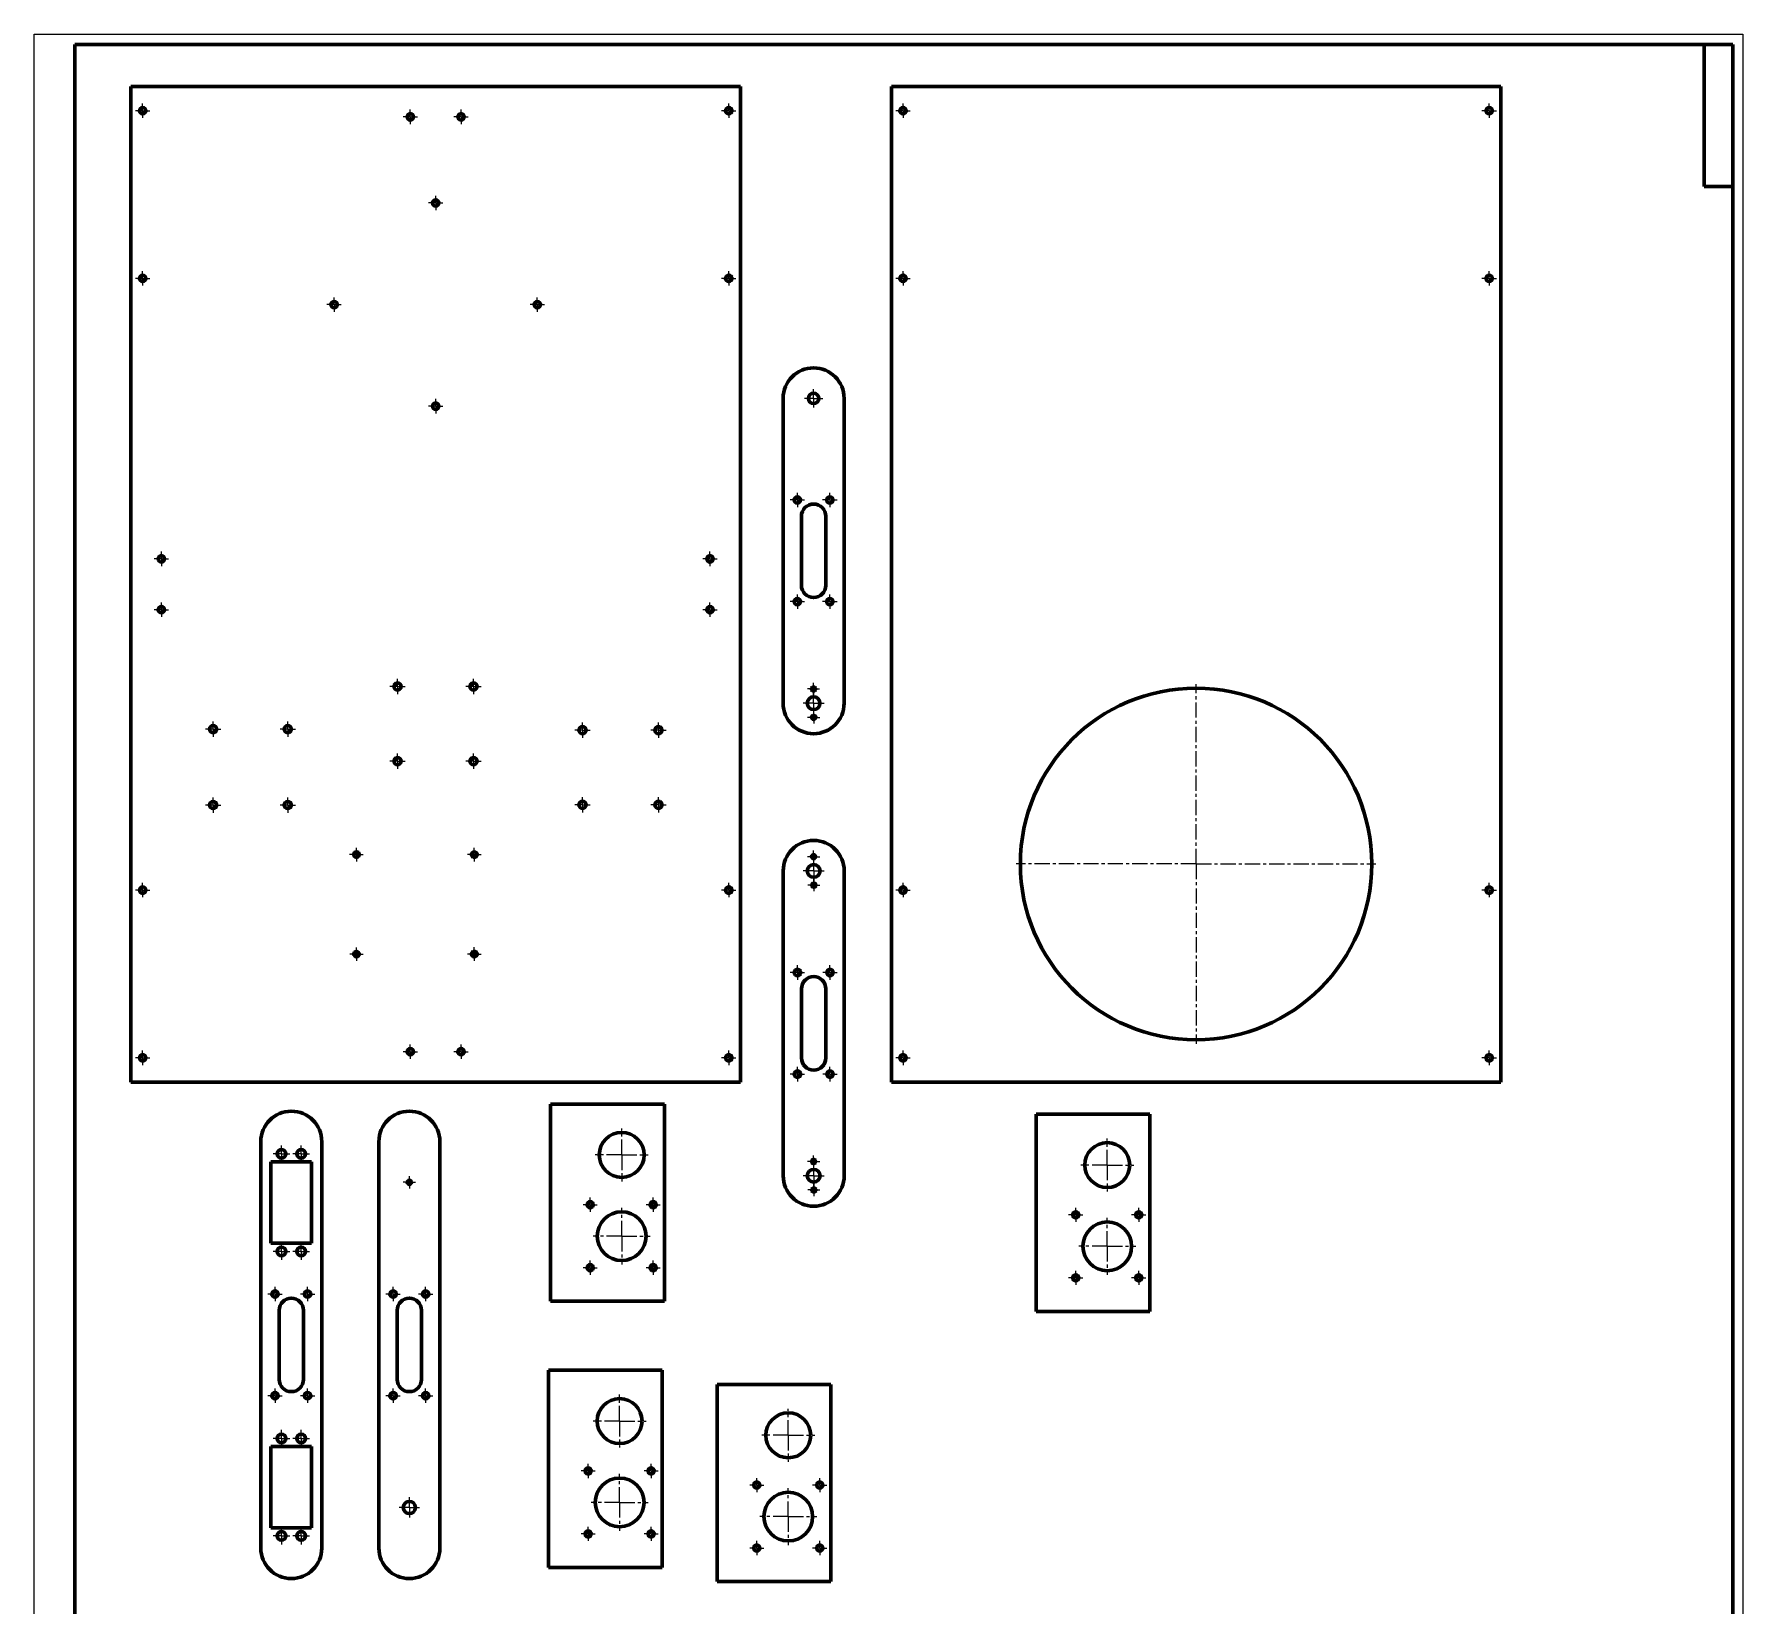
# Model space of a CAD drawing. Header units: millimetres. Extents: x 0 to 841, y 0 to 1189.
# Drawn here: x 0 to 841, y 416 to 1189 of the extents above; entities that cross this region are included whole.
import ezdxf

# ---------------------------------------------------------------- set-up
doc = ezdxf.new("R2010")
doc.units = ezdxf.units.MM
for name, pattern in [('K5LT_AXLED', [12, 7.5, -1.5, 1.5, -1.5]), ('K5LT_BASIC', [0]), ('K5LT_THIN', [0])]:
    doc.linetypes.add(name, pattern=pattern)
doc.layers.add('Системный слой', color=7, linetype='Continuous')

# ---------------------------------------------------------------- blocks, each defined once
blk = doc.blocks.new('U0')
at = {"layer": 'Системный слой', "color": 30, "linetype": 'K5LT_AXLED', "lineweight": 18, "true_color": 0xff8000}
for q in [(84.32, 809.67), (88.07, 813.42), (91.82, 809.67), (88.07, 805.92)]:
    blk.add_line((88.07, 809.67), q, dxfattribs=at)
blk = doc.blocks.new('U1')
at = {"layer": 'Системный слой', "color": 30, "linetype": 'K5LT_AXLED', "lineweight": 18, "true_color": 0xff8000}
for q in [(88.07, 850.8), (84.32, 847.05), (91.82, 847.05), (88.07, 843.3)]:
    blk.add_line((88.07, 847.05), q, dxfattribs=at)
blk = doc.blocks.new('U2')
at = {"layer": 'Системный слой', "color": 30, "linetype": 'K5LT_AXLED', "lineweight": 18, "true_color": 0xff8000}
for q in [(121.06, 809.67), (124.81, 813.42), (128.56, 809.67), (124.81, 805.92)]:
    blk.add_line((124.81, 809.67), q, dxfattribs=at)
blk = doc.blocks.new('U3')
at = {"layer": 'Системный слой', "color": 30, "linetype": 'K5LT_AXLED', "lineweight": 18, "true_color": 0xff8000}
for q in [(124.81, 850.8), (121.06, 847.05), (128.56, 847.05), (124.81, 843.3)]:
    blk.add_line((124.81, 847.05), q, dxfattribs=at)
blk = doc.blocks.new('U4')
at = {"layer": 'Системный слой', "color": 30, "linetype": 'K5LT_AXLED', "lineweight": 18, "true_color": 0xff8000}
for q in [(155.33, 736.31), (158.63, 739.61), (161.93, 736.31), (158.63, 733.01)]:
    blk.add_line((158.63, 736.31), q, dxfattribs=at)
blk = doc.blocks.new('U5')
at = {"layer": 'Системный слой', "color": 30, "linetype": 'K5LT_AXLED', "lineweight": 18, "true_color": 0xff8000}
for q in [(155.28, 785.31), (158.63, 788.66), (161.98, 785.31), (158.63, 781.96)]:
    blk.add_line((158.63, 785.31), q, dxfattribs=at)
blk = doc.blocks.new('U6')
at = {"layer": 'Системный слой', "color": 30, "linetype": 'K5LT_AXLED', "lineweight": 18, "true_color": 0xff8000}
for q in [(178.88, 835), (175.13, 831.25), (182.63, 831.25), (178.88, 827.5)]:
    blk.add_line((178.88, 831.25), q, dxfattribs=at)
blk = doc.blocks.new('U7')
at = {"layer": 'Системный слой', "color": 30, "linetype": 'K5LT_AXLED', "lineweight": 18, "true_color": 0xff8000}
for q in [(175.13, 867.99), (178.88, 871.74), (182.63, 867.99), (178.88, 864.24)]:
    blk.add_line((178.88, 867.99), q, dxfattribs=at)
blk = doc.blocks.new('U8')
at = {"layer": 'Системный слой', "color": 30, "linetype": 'K5LT_AXLED', "lineweight": 18, "true_color": 0xff8000}
for q in [(216.26, 835), (212.51, 831.25), (220.01, 831.25), (216.26, 827.5)]:
    blk.add_line((216.26, 831.25), q, dxfattribs=at)
blk = doc.blocks.new('U9')
at = {"layer": 'Системный слой', "color": 30, "linetype": 'K5LT_AXLED', "lineweight": 18, "true_color": 0xff8000}
for q in [(212.51, 867.99), (216.26, 871.74), (220.01, 867.99), (216.26, 864.24)]:
    blk.add_line((216.26, 867.99), q, dxfattribs=at)
blk = doc.blocks.new('U10')
at = {"layer": 'Системный слой', "color": 30, "linetype": 'K5LT_AXLED', "lineweight": 18, "true_color": 0xff8000}
for q in [(213.28, 736.31), (216.63, 739.66), (219.98, 736.31), (216.63, 732.96)]:
    blk.add_line((216.63, 736.31), q, dxfattribs=at)
blk = doc.blocks.new('U11')
at = {"layer": 'Системный слой', "color": 30, "linetype": 'K5LT_AXLED', "lineweight": 18, "true_color": 0xff8000}
for q in [(213.28, 785.31), (216.63, 788.66), (219.98, 785.31), (216.63, 781.96)]:
    blk.add_line((216.63, 785.31), q, dxfattribs=at)
blk = doc.blocks.new('U12')
at = {"layer": 'Системный слой', "color": 30, "linetype": 'K5LT_AXLED', "lineweight": 18, "true_color": 0xff8000}
for q in [(266.13, 809.75), (269.88, 813.5), (273.63, 809.75), (269.88, 806)]:
    blk.add_line((269.88, 809.75), q, dxfattribs=at)
blk = doc.blocks.new('U13')
at = {"layer": 'Системный слой', "color": 30, "linetype": 'K5LT_AXLED', "lineweight": 18, "true_color": 0xff8000}
for q in [(269.88, 850.24), (266.13, 846.49), (273.63, 846.49), (269.88, 842.74)]:
    blk.add_line((269.88, 846.49), q, dxfattribs=at)
blk = doc.blocks.new('U14')
at = {"layer": 'Системный слой', "color": 30, "linetype": 'K5LT_AXLED', "lineweight": 18, "true_color": 0xff8000}
for q in [(303.51, 809.75), (307.26, 813.5), (311.01, 809.75), (307.26, 806)]:
    blk.add_line((307.26, 809.75), q, dxfattribs=at)
blk = doc.blocks.new('U15')
at = {"layer": 'Системный слой', "color": 30, "linetype": 'K5LT_AXLED', "lineweight": 18, "true_color": 0xff8000}
for q in [(307.26, 850.24), (303.51, 846.49), (311.01, 846.49), (307.26, 842.74)]:
    blk.add_line((307.26, 846.49), q, dxfattribs=at)
blk = doc.blocks.new('U16')
at = {"layer": 'Системный слой', "color": 30, "linetype": 'K5LT_AXLED', "lineweight": 18, "true_color": 0xff8000}
for q in [(144.08, 1055.93), (147.63, 1059.48), (151.18, 1055.93), (147.63, 1052.38)]:
    blk.add_line((147.63, 1055.93), q, dxfattribs=at)
blk = doc.blocks.new('U17')
at = {"layer": 'Системный слой', "color": 30, "linetype": 'K5LT_AXLED', "lineweight": 18, "true_color": 0xff8000}
for q in [(197.63, 1009.48), (194.08, 1005.93), (201.18, 1005.93), (197.63, 1002.38)]:
    blk.add_line((197.63, 1005.93), q, dxfattribs=at)
blk = doc.blocks.new('U18')
at = {"layer": 'Системный слой', "color": 30, "linetype": 'K5LT_AXLED', "lineweight": 18, "true_color": 0xff8000}
for q in [(194.08, 1105.93), (197.63, 1109.48), (201.18, 1105.93), (197.63, 1102.38)]:
    blk.add_line((197.63, 1105.93), q, dxfattribs=at)
blk = doc.blocks.new('U19')
at = {"layer": 'Системный слой', "color": 30, "linetype": 'K5LT_AXLED', "lineweight": 18, "true_color": 0xff8000}
for q in [(244.08, 1055.93), (247.63, 1059.48), (251.18, 1055.93), (247.63, 1052.38)]:
    blk.add_line((247.63, 1055.93), q, dxfattribs=at)
blk = doc.blocks.new('U20')
at = {"layer": 'Системный слой', "color": 30, "linetype": 'K5LT_AXLED', "lineweight": 18, "true_color": 0xff8000}
for q in [(49.83, 685.28), (53.38, 688.83), (56.93, 685.28), (53.38, 681.73)]:
    blk.add_line((53.38, 685.28), q, dxfattribs=at)
blk = doc.blocks.new('U21')
at = {"layer": 'Системный слой', "color": 30, "linetype": 'K5LT_AXLED', "lineweight": 18, "true_color": 0xff8000}
for q in [(49.83, 767.81), (53.38, 771.36), (56.93, 767.81), (53.38, 764.26)]:
    blk.add_line((53.38, 767.81), q, dxfattribs=at)
blk = doc.blocks.new('U22')
at = {"layer": 'Системный слой', "color": 30, "linetype": 'K5LT_AXLED', "lineweight": 18, "true_color": 0xff8000}
for q in [(49.83, 1068.81), (53.38, 1072.36), (56.93, 1068.81), (53.38, 1065.26)]:
    blk.add_line((53.38, 1068.81), q, dxfattribs=at)
blk = doc.blocks.new('U23')
at = {"layer": 'Системный слой', "color": 30, "linetype": 'K5LT_AXLED', "lineweight": 18, "true_color": 0xff8000}
for q in [(53.38, 1154.88), (49.83, 1151.33), (56.93, 1151.33), (53.38, 1147.78)]:
    blk.add_line((53.38, 1151.33), q, dxfattribs=at)
blk = doc.blocks.new('U24')
at = {"layer": 'Системный слой', "color": 30, "linetype": 'K5LT_AXLED', "lineweight": 18, "true_color": 0xff8000}
for q in [(338.33, 685.28), (341.88, 688.83), (345.43, 685.28), (341.88, 681.73)]:
    blk.add_line((341.88, 685.28), q, dxfattribs=at)
blk = doc.blocks.new('U25')
at = {"layer": 'Системный слой', "color": 30, "linetype": 'K5LT_AXLED', "lineweight": 18, "true_color": 0xff8000}
for q in [(338.33, 767.81), (341.88, 771.36), (345.43, 767.81), (341.88, 764.26)]:
    blk.add_line((341.88, 767.81), q, dxfattribs=at)
blk = doc.blocks.new('U26')
at = {"layer": 'Системный слой', "color": 30, "linetype": 'K5LT_AXLED', "lineweight": 18, "true_color": 0xff8000}
for q in [(338.33, 1068.81), (341.88, 1072.36), (345.43, 1068.81), (341.88, 1065.26)]:
    blk.add_line((341.88, 1068.81), q, dxfattribs=at)
blk = doc.blocks.new('U27')
at = {"layer": 'Системный слой', "color": 30, "linetype": 'K5LT_AXLED', "lineweight": 18, "true_color": 0xff8000}
for q in [(341.88, 1154.88), (338.33, 1151.33), (345.43, 1151.33), (341.88, 1147.78)]:
    blk.add_line((341.88, 1151.33), q, dxfattribs=at)
blk = doc.blocks.new('U28')
at = {"layer": 'Системный слой', "color": 30, "linetype": 'K5LT_AXLED', "lineweight": 18, "true_color": 0xff8000}
for q in [(62.63, 909.36), (59.08, 905.81), (66.18, 905.81), (62.63, 902.26)]:
    blk.add_line((62.63, 905.81), q, dxfattribs=at)
blk = doc.blocks.new('U29')
at = {"layer": 'Системный слой', "color": 30, "linetype": 'K5LT_AXLED', "lineweight": 18, "true_color": 0xff8000}
for q in [(62.63, 934.36), (59.08, 930.81), (66.18, 930.81), (62.63, 927.26)]:
    blk.add_line((62.63, 930.81), q, dxfattribs=at)
blk = doc.blocks.new('U30')
at = {"layer": 'Системный слой', "color": 30, "linetype": 'K5LT_AXLED', "lineweight": 18, "true_color": 0xff8000}
for q in [(185.13, 691.86), (181.58, 688.31), (188.68, 688.31), (185.13, 684.76)]:
    blk.add_line((185.13, 688.31), q, dxfattribs=at)
blk = doc.blocks.new('U31')
at = {"layer": 'Системный слой', "color": 30, "linetype": 'K5LT_AXLED', "lineweight": 18, "true_color": 0xff8000}
for q in [(181.58, 1148.31), (185.13, 1151.86), (188.68, 1148.31), (185.13, 1144.76)]:
    blk.add_line((185.13, 1148.31), q, dxfattribs=at)
blk = doc.blocks.new('U32')
at = {"layer": 'Системный слой', "color": 30, "linetype": 'K5LT_AXLED', "lineweight": 18, "true_color": 0xff8000}
for q in [(210.13, 691.86), (206.58, 688.31), (213.68, 688.31), (210.13, 684.76)]:
    blk.add_line((210.13, 688.31), q, dxfattribs=at)
blk = doc.blocks.new('U33')
at = {"layer": 'Системный слой', "color": 30, "linetype": 'K5LT_AXLED', "lineweight": 18, "true_color": 0xff8000}
for q in [(206.58, 1148.31), (210.13, 1151.86), (213.68, 1148.31), (210.13, 1144.76)]:
    blk.add_line((210.13, 1148.31), q, dxfattribs=at)
blk = doc.blocks.new('U34')
at = {"layer": 'Системный слой', "color": 30, "linetype": 'K5LT_AXLED', "lineweight": 18, "true_color": 0xff8000}
for q in [(332.63, 909.36), (329.08, 905.81), (336.18, 905.81), (332.63, 902.26)]:
    blk.add_line((332.63, 905.81), q, dxfattribs=at)
blk = doc.blocks.new('U35')
at = {"layer": 'Системный слой', "color": 30, "linetype": 'K5LT_AXLED', "lineweight": 18, "true_color": 0xff8000}
for q in [(332.63, 934.36), (329.08, 930.81), (336.18, 930.81), (332.63, 927.26)]:
    blk.add_line((332.63, 930.81), q, dxfattribs=at)
blk = doc.blocks.new('U36')
at = {"layer": 'Системный слой', "color": 30, "linetype": 'K5LT_AXLED', "lineweight": 18, "true_color": 0xff8000}
for q in [(571.9, 869.18), (483.4, 780.68), (660.4, 780.68), (571.9, 692.18)]:
    blk.add_line((571.9, 780.68), q, dxfattribs=at)
blk = doc.blocks.new('U37')
at = {"layer": 'Системный слой', "color": 30, "linetype": 'K5LT_AXLED', "lineweight": 18, "true_color": 0xff8000}
for q in [(424.1, 685.28), (427.65, 688.83), (431.2, 685.28), (427.65, 681.73)]:
    blk.add_line((427.65, 685.28), q, dxfattribs=at)
blk = doc.blocks.new('U38')
at = {"layer": 'Системный слой', "color": 30, "linetype": 'K5LT_AXLED', "lineweight": 18, "true_color": 0xff8000}
for q in [(424.1, 767.81), (427.65, 771.36), (431.2, 767.81), (427.65, 764.26)]:
    blk.add_line((427.65, 767.81), q, dxfattribs=at)
blk = doc.blocks.new('U39')
at = {"layer": 'Системный слой', "color": 30, "linetype": 'K5LT_AXLED', "lineweight": 18, "true_color": 0xff8000}
for q in [(424.1, 1068.81), (427.65, 1072.36), (431.2, 1068.81), (427.65, 1065.26)]:
    blk.add_line((427.65, 1068.81), q, dxfattribs=at)
blk = doc.blocks.new('U40')
at = {"layer": 'Системный слой', "color": 30, "linetype": 'K5LT_AXLED', "lineweight": 18, "true_color": 0xff8000}
for q in [(427.65, 1154.88), (424.1, 1151.33), (431.2, 1151.33), (427.65, 1147.78)]:
    blk.add_line((427.65, 1151.33), q, dxfattribs=at)
blk = doc.blocks.new('U41')
at = {"layer": 'Системный слой', "color": 30, "linetype": 'K5LT_AXLED', "lineweight": 18, "true_color": 0xff8000}
for q in [(712.6, 685.28), (716.15, 688.83), (719.7, 685.28), (716.15, 681.73)]:
    blk.add_line((716.15, 685.28), q, dxfattribs=at)
blk = doc.blocks.new('U42')
at = {"layer": 'Системный слой', "color": 30, "linetype": 'K5LT_AXLED', "lineweight": 18, "true_color": 0xff8000}
for q in [(712.6, 767.81), (716.15, 771.36), (719.7, 767.81), (716.15, 764.26)]:
    blk.add_line((716.15, 767.81), q, dxfattribs=at)
blk = doc.blocks.new('U43')
at = {"layer": 'Системный слой', "color": 30, "linetype": 'K5LT_AXLED', "lineweight": 18, "true_color": 0xff8000}
for q in [(712.6, 1068.81), (716.15, 1072.36), (719.7, 1068.81), (716.15, 1065.26)]:
    blk.add_line((716.15, 1068.81), q, dxfattribs=at)
blk = doc.blocks.new('U44')
at = {"layer": 'Системный слой', "color": 30, "linetype": 'K5LT_AXLED', "lineweight": 18, "true_color": 0xff8000}
for q in [(716.15, 1154.88), (712.6, 1151.33), (719.7, 1151.33), (716.15, 1147.78)]:
    blk.add_line((716.15, 1151.33), q, dxfattribs=at)
blk = doc.blocks.new('U45')
at = {"layer": 'Системный слой', "color": 30, "linetype": 'K5LT_AXLED', "lineweight": 18, "true_color": 0xff8000}
for q in [(372.08, 909.78), (375.63, 913.33), (379.18, 909.78), (375.63, 906.23)]:
    blk.add_line((375.63, 909.78), q, dxfattribs=at)
blk = doc.blocks.new('U46')
at = {"layer": 'Системный слой', "color": 30, "linetype": 'K5LT_AXLED', "lineweight": 18, "true_color": 0xff8000}
for q in [(372.08, 959.78), (375.63, 963.33), (379.18, 959.78), (375.63, 956.23)]:
    blk.add_line((375.63, 959.78), q, dxfattribs=at)
blk = doc.blocks.new('U47')
at = {"layer": 'Системный слой', "color": 30, "linetype": 'K5LT_AXLED', "lineweight": 18, "true_color": 0xff8000}
for q in [(380.57, 866.78), (383.57, 869.78), (386.57, 866.78), (383.57, 863.78)]:
    blk.add_line((383.57, 866.78), q, dxfattribs=at)
blk = doc.blocks.new('U48')
at = {"layer": 'Системный слой', "color": 30, "linetype": 'K5LT_AXLED', "lineweight": 18, "true_color": 0xff8000}
for q in [(378.48, 859.78), (383.63, 864.93), (388.78, 859.78), (383.63, 854.63)]:
    blk.add_line((383.63, 859.78), q, dxfattribs=at)
blk = doc.blocks.new('U49')
at = {"layer": 'Системный слой', "color": 30, "linetype": 'K5LT_AXLED', "lineweight": 18, "true_color": 0xff8000}
for q in [(379.08, 1009.78), (383.63, 1014.33), (388.18, 1009.78), (383.63, 1005.23)]:
    blk.add_line((383.63, 1009.78), q, dxfattribs=at)
blk = doc.blocks.new('U50')
at = {"layer": 'Системный слой', "color": 30, "linetype": 'K5LT_AXLED', "lineweight": 18, "true_color": 0xff8000}
for q in [(380.68, 852.78), (383.68, 855.78), (386.68, 852.78), (383.68, 849.78)]:
    blk.add_line((383.68, 852.78), q, dxfattribs=at)
blk = doc.blocks.new('U51')
at = {"layer": 'Системный слой', "color": 30, "linetype": 'K5LT_AXLED', "lineweight": 18, "true_color": 0xff8000}
for q in [(388.08, 909.78), (391.63, 913.33), (395.18, 909.78), (391.63, 906.23)]:
    blk.add_line((391.63, 909.78), q, dxfattribs=at)
blk = doc.blocks.new('U52')
at = {"layer": 'Системный слой', "color": 30, "linetype": 'K5LT_AXLED', "lineweight": 18, "true_color": 0xff8000}
for q in [(388.08, 959.78), (391.63, 963.33), (395.18, 959.78), (391.63, 956.23)]:
    blk.add_line((391.63, 959.78), q, dxfattribs=at)
blk = doc.blocks.new('U53')
at = {"layer": 'Системный слой', "color": 30, "linetype": 'K5LT_AXLED', "lineweight": 18, "true_color": 0xff8000}
for q in [(372.13, 677.25), (375.68, 680.8), (379.23, 677.25), (375.68, 673.7)]:
    blk.add_line((375.68, 677.25), q, dxfattribs=at)
blk = doc.blocks.new('U54')
at = {"layer": 'Системный слой', "color": 30, "linetype": 'K5LT_AXLED', "lineweight": 18, "true_color": 0xff8000}
for q in [(372.13, 727.25), (375.68, 730.8), (379.23, 727.25), (375.68, 723.7)]:
    blk.add_line((375.68, 727.25), q, dxfattribs=at)
blk = doc.blocks.new('U55')
at = {"layer": 'Системный слой', "color": 30, "linetype": 'K5LT_AXLED', "lineweight": 18, "true_color": 0xff8000}
for q in [(380.63, 634.25), (383.63, 637.25), (386.63, 634.25), (383.63, 631.25)]:
    blk.add_line((383.63, 634.25), q, dxfattribs=at)
blk = doc.blocks.new('U56')
at = {"layer": 'Системный слой', "color": 30, "linetype": 'K5LT_AXLED', "lineweight": 18, "true_color": 0xff8000}
for q in [(380.63, 784.25), (383.63, 787.25), (386.63, 784.25), (383.63, 781.25)]:
    blk.add_line((383.63, 784.25), q, dxfattribs=at)
blk = doc.blocks.new('U57')
at = {"layer": 'Системный слой', "color": 30, "linetype": 'K5LT_AXLED', "lineweight": 18, "true_color": 0xff8000}
for q in [(383.68, 632.4), (378.53, 627.25), (388.83, 627.25), (383.68, 622.1)]:
    blk.add_line((383.68, 627.25), q, dxfattribs=at)
blk = doc.blocks.new('U58')
at = {"layer": 'Системный слой', "color": 30, "linetype": 'K5LT_AXLED', "lineweight": 18, "true_color": 0xff8000}
for q in [(383.68, 782.4), (378.53, 777.25), (388.83, 777.25), (383.68, 772.1)]:
    blk.add_line((383.68, 777.25), q, dxfattribs=at)
blk = doc.blocks.new('U59')
at = {"layer": 'Системный слой', "color": 30, "linetype": 'K5LT_AXLED', "lineweight": 18, "true_color": 0xff8000}
for q in [(383.74, 623.25), (380.74, 620.25), (386.74, 620.25), (383.74, 617.25)]:
    blk.add_line((383.74, 620.25), q, dxfattribs=at)
blk = doc.blocks.new('U60')
at = {"layer": 'Системный слой', "color": 30, "linetype": 'K5LT_AXLED', "lineweight": 18, "true_color": 0xff8000}
for q in [(380.74, 770.25), (383.74, 773.25), (386.74, 770.25), (383.74, 767.25)]:
    blk.add_line((383.74, 770.25), q, dxfattribs=at)
blk = doc.blocks.new('U61')
at = {"layer": 'Системный слой', "color": 30, "linetype": 'K5LT_AXLED', "lineweight": 18, "true_color": 0xff8000}
for q in [(388.13, 677.25), (391.68, 680.8), (395.23, 677.25), (391.68, 673.7)]:
    blk.add_line((391.68, 677.25), q, dxfattribs=at)
blk = doc.blocks.new('U62')
at = {"layer": 'Системный слой', "color": 30, "linetype": 'K5LT_AXLED', "lineweight": 18, "true_color": 0xff8000}
for q in [(388.13, 727.25), (391.68, 730.8), (395.23, 727.25), (391.68, 723.7)]:
    blk.add_line((391.68, 727.25), q, dxfattribs=at)
blk = doc.blocks.new('U63')
at = {"layer": 'Системный слой', "color": 30, "linetype": 'K5LT_AXLED', "lineweight": 18, "true_color": 0xff8000}
for q in [(118.56, 522.57), (115.01, 519.02), (122.11, 519.02), (118.56, 515.47)]:
    blk.add_line((118.56, 519.02), q, dxfattribs=at)
blk = doc.blocks.new('U64')
at = {"layer": 'Системный слой', "color": 30, "linetype": 'K5LT_AXLED', "lineweight": 18, "true_color": 0xff8000}
for q in [(118.56, 572.57), (115.01, 569.02), (122.11, 569.02), (118.56, 565.47)]:
    blk.add_line((118.56, 569.02), q, dxfattribs=at)
blk = doc.blocks.new('U65')
at = {"layer": 'Системный слой', "color": 30, "linetype": 'K5LT_AXLED', "lineweight": 18, "true_color": 0xff8000}
for q in [(121.71, 454.17), (117.56, 450.02), (125.86, 450.02), (121.71, 445.87)]:
    blk.add_line((121.71, 450.02), q, dxfattribs=at)
blk = doc.blocks.new('U66')
at = {"layer": 'Системный слой', "color": 30, "linetype": 'K5LT_AXLED', "lineweight": 18, "true_color": 0xff8000}
for q in [(117.56, 498.02), (121.71, 502.17), (125.86, 498.02), (121.71, 493.87)]:
    blk.add_line((121.71, 498.02), q, dxfattribs=at)
blk = doc.blocks.new('U67')
at = {"layer": 'Системный слой', "color": 30, "linetype": 'K5LT_AXLED', "lineweight": 18, "true_color": 0xff8000}
for q in [(117.56, 590.02), (121.71, 594.17), (125.86, 590.02), (121.71, 585.87)]:
    blk.add_line((121.71, 590.02), q, dxfattribs=at)
blk = doc.blocks.new('U68')
at = {"layer": 'Системный слой', "color": 30, "linetype": 'K5LT_AXLED', "lineweight": 18, "true_color": 0xff8000}
for q in [(121.71, 642.17), (117.56, 638.02), (125.86, 638.02), (121.71, 633.87)]:
    blk.add_line((121.71, 638.02), q, dxfattribs=at)
blk = doc.blocks.new('U69')
at = {"layer": 'Системный слой', "color": 30, "linetype": 'K5LT_AXLED', "lineweight": 18, "true_color": 0xff8000}
for q in [(131.41, 454.17), (127.26, 450.02), (135.56, 450.02), (131.41, 445.87)]:
    blk.add_line((131.41, 450.02), q, dxfattribs=at)
blk = doc.blocks.new('U70')
at = {"layer": 'Системный слой', "color": 30, "linetype": 'K5LT_AXLED', "lineweight": 18, "true_color": 0xff8000}
for q in [(127.26, 498.02), (131.41, 502.17), (135.56, 498.02), (131.41, 493.87)]:
    blk.add_line((131.41, 498.02), q, dxfattribs=at)
blk = doc.blocks.new('U71')
at = {"layer": 'Системный слой', "color": 30, "linetype": 'K5LT_AXLED', "lineweight": 18, "true_color": 0xff8000}
for q in [(127.26, 590.02), (131.41, 594.17), (135.56, 590.02), (131.41, 585.87)]:
    blk.add_line((131.41, 590.02), q, dxfattribs=at)
blk = doc.blocks.new('U72')
at = {"layer": 'Системный слой', "color": 30, "linetype": 'K5LT_AXLED', "lineweight": 18, "true_color": 0xff8000}
for q in [(131.41, 642.17), (127.26, 638.02), (135.56, 638.02), (131.41, 633.87)]:
    blk.add_line((131.41, 638.02), q, dxfattribs=at)
blk = doc.blocks.new('U73')
at = {"layer": 'Системный слой', "color": 30, "linetype": 'K5LT_AXLED', "lineweight": 18, "true_color": 0xff8000}
for q in [(134.56, 522.57), (131.01, 519.02), (138.11, 519.02), (134.56, 515.47)]:
    blk.add_line((134.56, 519.02), q, dxfattribs=at)
blk = doc.blocks.new('U74')
at = {"layer": 'Системный слой', "color": 30, "linetype": 'K5LT_AXLED', "lineweight": 18, "true_color": 0xff8000}
for q in [(134.56, 572.57), (131.01, 569.02), (138.11, 569.02), (134.56, 565.47)]:
    blk.add_line((134.56, 569.02), q, dxfattribs=at)
blk = doc.blocks.new('U75')
at = {"layer": 'Системный слой', "color": 30, "linetype": 'K5LT_AXLED', "lineweight": 18, "true_color": 0xff8000}
for q in [(176.67, 522.57), (173.12, 519.02), (180.22, 519.02), (176.67, 515.47)]:
    blk.add_line((176.67, 519.02), q, dxfattribs=at)
blk = doc.blocks.new('U76')
at = {"layer": 'Системный слой', "color": 30, "linetype": 'K5LT_AXLED', "lineweight": 18, "true_color": 0xff8000}
for q in [(176.67, 572.57), (173.12, 569.02), (180.22, 569.02), (176.67, 565.47)]:
    blk.add_line((176.67, 569.02), q, dxfattribs=at)
blk = doc.blocks.new('U77')
at = {"layer": 'Системный слой', "color": 30, "linetype": 'K5LT_AXLED', "lineweight": 18, "true_color": 0xff8000}
for q in [(179.67, 464.02), (184.67, 469.02), (189.67, 464.02), (184.67, 459.02)]:
    blk.add_line((184.67, 464.02), q, dxfattribs=at)
blk = doc.blocks.new('U78')
at = {"layer": 'Системный слой', "color": 30, "linetype": 'K5LT_AXLED', "lineweight": 18, "true_color": 0xff8000}
for q in [(181.62, 624.02), (184.67, 627.07), (187.72, 624.02), (184.67, 620.97)]:
    blk.add_line((184.67, 624.02), q, dxfattribs=at)
blk = doc.blocks.new('U79')
at = {"layer": 'Системный слой', "color": 30, "linetype": 'K5LT_AXLED', "lineweight": 18, "true_color": 0xff8000}
for q in [(192.67, 522.57), (189.12, 519.02), (196.22, 519.02), (192.67, 515.47)]:
    blk.add_line((192.67, 519.02), q, dxfattribs=at)
blk = doc.blocks.new('U80')
at = {"layer": 'Системный слой', "color": 30, "linetype": 'K5LT_AXLED', "lineweight": 18, "true_color": 0xff8000}
for q in [(192.67, 572.57), (189.12, 569.02), (196.22, 569.02), (192.67, 565.47)]:
    blk.add_line((192.67, 569.02), q, dxfattribs=at)
blk = doc.blocks.new('U81')
at = {"layer": 'Системный слой', "color": 30, "linetype": 'K5LT_AXLED', "lineweight": 18, "true_color": 0xff8000}
for q in [(512.67, 580.52), (509.17, 577.02), (516.17, 577.02), (512.67, 573.52)]:
    blk.add_line((512.67, 577.02), q, dxfattribs=at)
blk = doc.blocks.new('U82')
at = {"layer": 'Системный слой', "color": 30, "linetype": 'K5LT_AXLED', "lineweight": 18, "true_color": 0xff8000}
for q in [(509.17, 608.02), (512.67, 611.52), (516.17, 608.02), (512.67, 604.52)]:
    blk.add_line((512.67, 608.02), q, dxfattribs=at)
blk = doc.blocks.new('U83')
at = {"layer": 'Системный слой', "color": 30, "linetype": 'K5LT_AXLED', "lineweight": 18, "true_color": 0xff8000}
for q in [(528.17, 606.52), (514.17, 592.52), (542.17, 592.52), (528.17, 578.52)]:
    blk.add_line((528.17, 592.52), q, dxfattribs=at)
blk = doc.blocks.new('U84')
at = {"layer": 'Системный слой', "color": 30, "linetype": 'K5LT_AXLED', "lineweight": 18, "true_color": 0xff8000}
for q in [(528.17, 645.57), (515.12, 632.52), (541.22, 632.52), (528.17, 619.47)]:
    blk.add_line((528.17, 632.52), q, dxfattribs=at)
blk = doc.blocks.new('U85')
at = {"layer": 'Системный слой', "color": 30, "linetype": 'K5LT_AXLED', "lineweight": 18, "true_color": 0xff8000}
for q in [(543.67, 580.52), (540.17, 577.02), (547.17, 577.02), (543.67, 573.52)]:
    blk.add_line((543.67, 577.02), q, dxfattribs=at)
blk = doc.blocks.new('U86')
at = {"layer": 'Системный слой', "color": 30, "linetype": 'K5LT_AXLED', "lineweight": 18, "true_color": 0xff8000}
for q in [(540.17, 608.02), (543.67, 611.52), (547.17, 608.02), (543.67, 604.52)]:
    blk.add_line((543.67, 608.02), q, dxfattribs=at)
blk = doc.blocks.new('U87')
at = {"layer": 'Системный слой', "color": 30, "linetype": 'K5LT_AXLED', "lineweight": 18, "true_color": 0xff8000}
for q in [(272.67, 454.52), (269.17, 451.02), (276.17, 451.02), (272.67, 447.52)]:
    blk.add_line((272.67, 451.02), q, dxfattribs=at)
blk = doc.blocks.new('U88')
at = {"layer": 'Системный слой', "color": 30, "linetype": 'K5LT_AXLED', "lineweight": 18, "true_color": 0xff8000}
for q in [(269.17, 482.02), (272.67, 485.52), (276.17, 482.02), (272.67, 478.52)]:
    blk.add_line((272.67, 482.02), q, dxfattribs=at)
blk = doc.blocks.new('U89')
at = {"layer": 'Системный слой', "color": 30, "linetype": 'K5LT_AXLED', "lineweight": 18, "true_color": 0xff8000}
for q in [(288.17, 480.52), (274.17, 466.52), (302.17, 466.52), (288.17, 452.52)]:
    blk.add_line((288.17, 466.52), q, dxfattribs=at)
blk = doc.blocks.new('U90')
at = {"layer": 'Системный слой', "color": 30, "linetype": 'K5LT_AXLED', "lineweight": 18, "true_color": 0xff8000}
for q in [(288.17, 519.57), (275.12, 506.52), (301.22, 506.52), (288.17, 493.47)]:
    blk.add_line((288.17, 506.52), q, dxfattribs=at)
blk = doc.blocks.new('U91')
at = {"layer": 'Системный слой', "color": 30, "linetype": 'K5LT_AXLED', "lineweight": 18, "true_color": 0xff8000}
for q in [(303.67, 454.52), (300.17, 451.02), (307.17, 451.02), (303.67, 447.52)]:
    blk.add_line((303.67, 451.02), q, dxfattribs=at)
blk = doc.blocks.new('U92')
at = {"layer": 'Системный слой', "color": 30, "linetype": 'K5LT_AXLED', "lineweight": 18, "true_color": 0xff8000}
for q in [(300.17, 482.02), (303.67, 485.52), (307.17, 482.02), (303.67, 478.52)]:
    blk.add_line((303.67, 482.02), q, dxfattribs=at)
blk = doc.blocks.new('U93')
at = {"layer": 'Системный слой', "color": 30, "linetype": 'K5LT_AXLED', "lineweight": 18, "true_color": 0xff8000}
for q in [(270.17, 582.02), (273.67, 585.52), (277.17, 582.02), (273.67, 578.52)]:
    blk.add_line((273.67, 582.02), q, dxfattribs=at)
blk = doc.blocks.new('U94')
at = {"layer": 'Системный слой', "color": 30, "linetype": 'K5LT_AXLED', "lineweight": 18, "true_color": 0xff8000}
for q in [(273.67, 616.52), (270.17, 613.02), (277.17, 613.02), (273.67, 609.52)]:
    blk.add_line((273.67, 613.02), q, dxfattribs=at)
blk = doc.blocks.new('U95')
at = {"layer": 'Системный слой', "color": 30, "linetype": 'K5LT_AXLED', "lineweight": 18, "true_color": 0xff8000}
for q in [(289.17, 611.52), (275.17, 597.52), (303.17, 597.52), (289.17, 583.52)]:
    blk.add_line((289.17, 597.52), q, dxfattribs=at)
blk = doc.blocks.new('U96')
at = {"layer": 'Системный слой', "color": 30, "linetype": 'K5LT_AXLED', "lineweight": 18, "true_color": 0xff8000}
for q in [(289.17, 650.57), (276.12, 637.52), (302.22, 637.52), (289.17, 624.47)]:
    blk.add_line((289.17, 637.52), q, dxfattribs=at)
blk = doc.blocks.new('U97')
at = {"layer": 'Системный слой', "color": 30, "linetype": 'K5LT_AXLED', "lineweight": 18, "true_color": 0xff8000}
for q in [(301.17, 582.02), (304.67, 585.52), (308.17, 582.02), (304.67, 578.52)]:
    blk.add_line((304.67, 582.02), q, dxfattribs=at)
blk = doc.blocks.new('U98')
at = {"layer": 'Системный слой', "color": 30, "linetype": 'K5LT_AXLED', "lineweight": 18, "true_color": 0xff8000}
for q in [(304.67, 616.52), (301.17, 613.02), (308.17, 613.02), (304.67, 609.52)]:
    blk.add_line((304.67, 613.02), q, dxfattribs=at)
blk = doc.blocks.new('U99')
at = {"layer": 'Системный слой', "color": 30, "linetype": 'K5LT_AXLED', "lineweight": 18, "true_color": 0xff8000}
for q in [(355.67, 447.52), (352.17, 444.02), (359.17, 444.02), (355.67, 440.52)]:
    blk.add_line((355.67, 444.02), q, dxfattribs=at)
blk = doc.blocks.new('U100')
at = {"layer": 'Системный слой', "color": 30, "linetype": 'K5LT_AXLED', "lineweight": 18, "true_color": 0xff8000}
for q in [(352.17, 475.02), (355.67, 478.52), (359.17, 475.02), (355.67, 471.52)]:
    blk.add_line((355.67, 475.02), q, dxfattribs=at)
blk = doc.blocks.new('U101')
at = {"layer": 'Системный слой', "color": 30, "linetype": 'K5LT_AXLED', "lineweight": 18, "true_color": 0xff8000}
for q in [(371.17, 473.52), (357.17, 459.52), (385.17, 459.52), (371.17, 445.52)]:
    blk.add_line((371.17, 459.52), q, dxfattribs=at)
blk = doc.blocks.new('U102')
at = {"layer": 'Системный слой', "color": 30, "linetype": 'K5LT_AXLED', "lineweight": 18, "true_color": 0xff8000}
for q in [(371.17, 512.57), (358.12, 499.52), (384.22, 499.52), (371.17, 486.47)]:
    blk.add_line((371.17, 499.52), q, dxfattribs=at)
blk = doc.blocks.new('U103')
at = {"layer": 'Системный слой', "color": 30, "linetype": 'K5LT_AXLED', "lineweight": 18, "true_color": 0xff8000}
for q in [(386.67, 447.52), (383.17, 444.02), (390.17, 444.02), (386.67, 440.52)]:
    blk.add_line((386.67, 444.02), q, dxfattribs=at)
blk = doc.blocks.new('U104')
at = {"layer": 'Системный слой', "color": 30, "linetype": 'K5LT_AXLED', "lineweight": 18, "true_color": 0xff8000}
for q in [(383.17, 475.02), (386.67, 478.52), (390.17, 475.02), (386.67, 471.52)]:
    blk.add_line((386.67, 475.02), q, dxfattribs=at)
blk = doc.blocks.new('U105')
at = {"color": 7, "linetype": 'K5LT_THIN', "lineweight": 18, "true_color": 0xffffff}
for p, q in [((0, 0), (0, 1189)), ((0, 1189), (841, 1189)), ((841, 1189), (841, 0))]:
    blk.add_line(p, q, dxfattribs=at)
at = {"color": 143, "linetype": 'K5LT_BASIC', "lineweight": 60, "true_color": 0x33acca}
for p, q in [((20, 5), (20, 1184)), ((20, 1184), (836, 1184)), ((822, 1114), (822, 1184)), ((836, 1184), (836, 5)), ((836, 1114), (822, 1114))]:
    blk.add_line(p, q, dxfattribs=at)

msp = doc.modelspace()

# ---------------------------------------------------------------- linework, layer by layer
at = {"layer": 'Системный слой', "color": 143, "linetype": 'K5LT_BASIC', "lineweight": 60, "true_color": 0x33acca}
for p, q in [((47.63, 1163.31), (47.63, 673.31)), ((347.63, 1163.31), (47.63, 1163.31)), ((347.63, 673.31), (347.63, 1163.31)), ((421.9, 1163.31), (421.9, 673.31)), ((721.9, 1163.31), (421.9, 1163.31)), ((721.9, 673.31), (721.9, 1163.31)), ((368.63, 1009.78), (368.63, 859.78)), ((398.63, 859.78), (398.63, 1009.78)), ((377.63, 951.78), (377.63, 917.78)), ((389.63, 917.78), (389.63, 951.78)), ((368.68, 777.25), (368.68, 627.25)), ((398.68, 627.25), (398.68, 777.25)), ((377.68, 719.25), (377.68, 685.25)), ((389.68, 685.25), (389.68, 719.25)), ((47.63, 673.31), (347.63, 673.31)), ((421.9, 673.31), (721.9, 673.31)), ((310.17, 662.52), (254.17, 662.52)), ((254.17, 662.52), (254.17, 565.52)), ((310.17, 565.52), (310.17, 662.52)), ((549.17, 657.52), (493.17, 657.52)), ((493.17, 657.52), (493.17, 560.52)), ((549.17, 560.52), (549.17, 657.52)), ((111.56, 644.02), (111.56, 444.02)), ((141.56, 444.02), (141.56, 644.02)), ((169.67, 644.02), (169.67, 444.02)), ((199.67, 444.02), (199.67, 644.02)), ((136.56, 634.02), (116.56, 634.02)), ((116.56, 634.02), (116.56, 594.02)), ((136.56, 594.02), (136.56, 634.02)), ((116.56, 594.02), (136.56, 594.02)), ((254.17, 565.52), (310.17, 565.52)), ((120.56, 561.02), (120.56, 527.02)), ((132.56, 527.02), (132.56, 561.02)), ((178.67, 561.02), (178.67, 527.02)), ((190.67, 527.02), (190.67, 561.02)), ((493.17, 560.52), (549.17, 560.52)), ((309.17, 531.52), (253.17, 531.52)), ((253.17, 531.52), (253.17, 434.52)), ((309.17, 434.52), (309.17, 531.52)), ((392.17, 524.52), (336.17, 524.52)), ((336.17, 524.52), (336.17, 427.52)), ((392.17, 427.52), (392.17, 524.52)), ((116.56, 494.02), (116.56, 454.02)), ((136.56, 494.02), (116.56, 494.02)), ((136.56, 454.02), (136.56, 494.02)), ((116.56, 454.02), (136.56, 454.02)), ((253.17, 434.52), (309.17, 434.52)), ((336.17, 427.52), (392.17, 427.52))]:
    msp.add_line(p, q, dxfattribs=at)
for centre, radius in [((53.38, 1151.33), 1.55), ((341.88, 1151.33), 1.55), ((427.65, 1151.33), 1.55), ((716.15, 1151.33), 1.55), ((185.13, 1148.31), 1.55), ((210.13, 1148.31), 1.55), ((197.63, 1105.93), 1.55), ((53.38, 1068.81), 1.55), ((341.88, 1068.81), 1.55), ((427.65, 1068.81), 1.55), ((716.15, 1068.81), 1.55), ((147.63, 1055.93), 1.55), ((247.63, 1055.93), 1.55), ((383.63, 1009.78), 2.55), ((197.63, 1005.93), 1.55), ((375.63, 959.78), 1.55), ((391.63, 959.78), 1.55), ((62.63, 930.81), 1.55), ((332.63, 930.81), 1.55), ((375.63, 909.78), 1.55), ((391.63, 909.78), 1.55), ((62.63, 905.81), 1.55), ((332.63, 905.81), 1.55), ((178.88, 867.99), 1.75), ((216.26, 867.99), 1.75), ((383.57, 866.78), 1), ((571.9, 780.68), 86.5), ((383.63, 859.78), 3.15), ((383.68, 852.78), 1), ((88.07, 847.05), 1.75), ((124.81, 847.05), 1.75), ((269.88, 846.49), 1.75), ((307.26, 846.49), 1.75), ((178.88, 831.25), 1.75), ((216.26, 831.25), 1.75), ((88.07, 809.67), 1.75), ((124.81, 809.67), 1.75), ((269.88, 809.75), 1.75), ((307.26, 809.75), 1.75), ((158.63, 785.31), 1.35), ((216.63, 785.31), 1.35), ((383.63, 784.25), 1), ((383.68, 777.25), 3.15), ((53.38, 767.81), 1.55), ((341.88, 767.81), 1.55), ((383.74, 770.25), 1), ((427.65, 767.81), 1.55), ((716.15, 767.81), 1.55), ((158.63, 736.31), 1.3), ((216.63, 736.31), 1.35), ((375.68, 727.25), 1.55), ((391.68, 727.25), 1.55), ((185.13, 688.31), 1.55), ((210.13, 688.31), 1.55), ((53.38, 685.28), 1.55), ((341.88, 685.28), 1.55), ((427.65, 685.28), 1.55), ((716.15, 685.28), 1.55), ((375.68, 677.25), 1.55), ((391.68, 677.25), 1.55), ((289.17, 637.52), 11.05), ((121.71, 638.02), 2.15), ((131.41, 638.02), 2.15), ((528.17, 632.52), 11.05), ((383.63, 634.25), 1), ((184.67, 624.02), 1.05), ((383.68, 627.25), 3.15), ((273.67, 613.02), 1.5), ((304.67, 613.02), 1.5), ((383.74, 620.25), 1), ((289.17, 597.52), 12), ((512.67, 608.02), 1.5), ((543.67, 608.02), 1.5), ((528.17, 592.52), 12), ((121.71, 590.02), 2.15), ((131.41, 590.02), 2.15), ((273.67, 582.02), 1.5), ((304.67, 582.02), 1.5), ((512.67, 577.02), 1.5), ((543.67, 577.02), 1.5), ((118.56, 569.02), 1.55), ((134.56, 569.02), 1.55), ((176.67, 569.02), 1.55), ((192.67, 569.02), 1.55), ((118.56, 519.02), 1.55), ((134.56, 519.02), 1.55), ((176.67, 519.02), 1.55), ((192.67, 519.02), 1.55), ((288.17, 506.52), 11.05), ((371.17, 499.52), 11.05), ((121.71, 498.02), 2.15), ((131.41, 498.02), 2.15), ((272.67, 482.02), 1.5), ((303.67, 482.02), 1.5), ((288.17, 466.52), 12), ((355.67, 475.02), 1.5), ((371.17, 459.52), 12), ((386.67, 475.02), 1.5), ((184.67, 464.02), 3), ((121.71, 450.02), 2.15), ((131.41, 450.02), 2.15), ((272.67, 451.02), 1.5), ((303.67, 451.02), 1.5), ((355.67, 444.02), 1.5), ((386.67, 444.02), 1.5)]:
    msp.add_circle(centre, radius, dxfattribs=at)
for centre, radius, start, end in [((383.63, 1009.78), 15, 0, 180), ((383.63, 951.78), 6, 0, 180), ((383.63, 917.78), 6, 180, 0), ((383.63, 859.78), 15, 180, 0), ((383.68, 777.25), 15, 0, 180), ((383.68, 719.25), 6, 0, 180), ((383.68, 685.25), 6, 180, 0), ((126.56, 644.02), 15, 0, 180), ((184.67, 644.02), 15, 0, 180), ((383.68, 627.25), 15, 180, 0), ((126.56, 561.02), 6, 0, 180), ((184.67, 561.02), 6, 0, 180), ((126.56, 527.02), 6, 180, 0), ((184.67, 527.02), 6, 180, 0), ((126.56, 444.02), 15, 180, 0), ((184.67, 444.02), 15, 180, 0)]:
    msp.add_arc(centre, radius, start, end, dxfattribs=at)

# ---------------------------------------------------------------- block references
msp.add_blockref('U105', (0, 0))
at = {"layer": 'Системный слой'}
for name in ['U23', 'U27', 'U40', 'U44', 'U31', 'U33', 'U18', 'U22', 'U26', 'U39', 'U43', 'U16', 'U19', 'U17', 'U49', 'U46', 'U52', 'U29', 'U35', 'U28', 'U34', 'U45', 'U51', 'U7', 'U9', 'U47', 'U36', 'U48', 'U1', 'U3', 'U13', 'U15', 'U50', 'U6', 'U8', 'U0', 'U2', 'U12', 'U14', 'U5', 'U11', 'U58', 'U56', 'U21', 'U25', 'U60', 'U38', 'U42', 'U4', 'U10', 'U54', 'U62', 'U30', 'U32', 'U20', 'U24', 'U37', 'U41', 'U53', 'U61', 'U96', 'U68', 'U72', 'U84', 'U57', 'U55', 'U78', 'U59', 'U94', 'U98', 'U95', 'U82', 'U83', 'U86', 'U67', 'U71', 'U93', 'U97', 'U81', 'U85', 'U64', 'U74', 'U76', 'U80', 'U63', 'U73', 'U75', 'U79', 'U90', 'U102', 'U66', 'U70', 'U88', 'U89', 'U92', 'U100', 'U101', 'U104', 'U77', 'U65', 'U69', 'U87', 'U91', 'U99', 'U103']:
    msp.add_blockref(name, (0, 0), dxfattribs=at)

doc.saveas('drawing.dxf')
